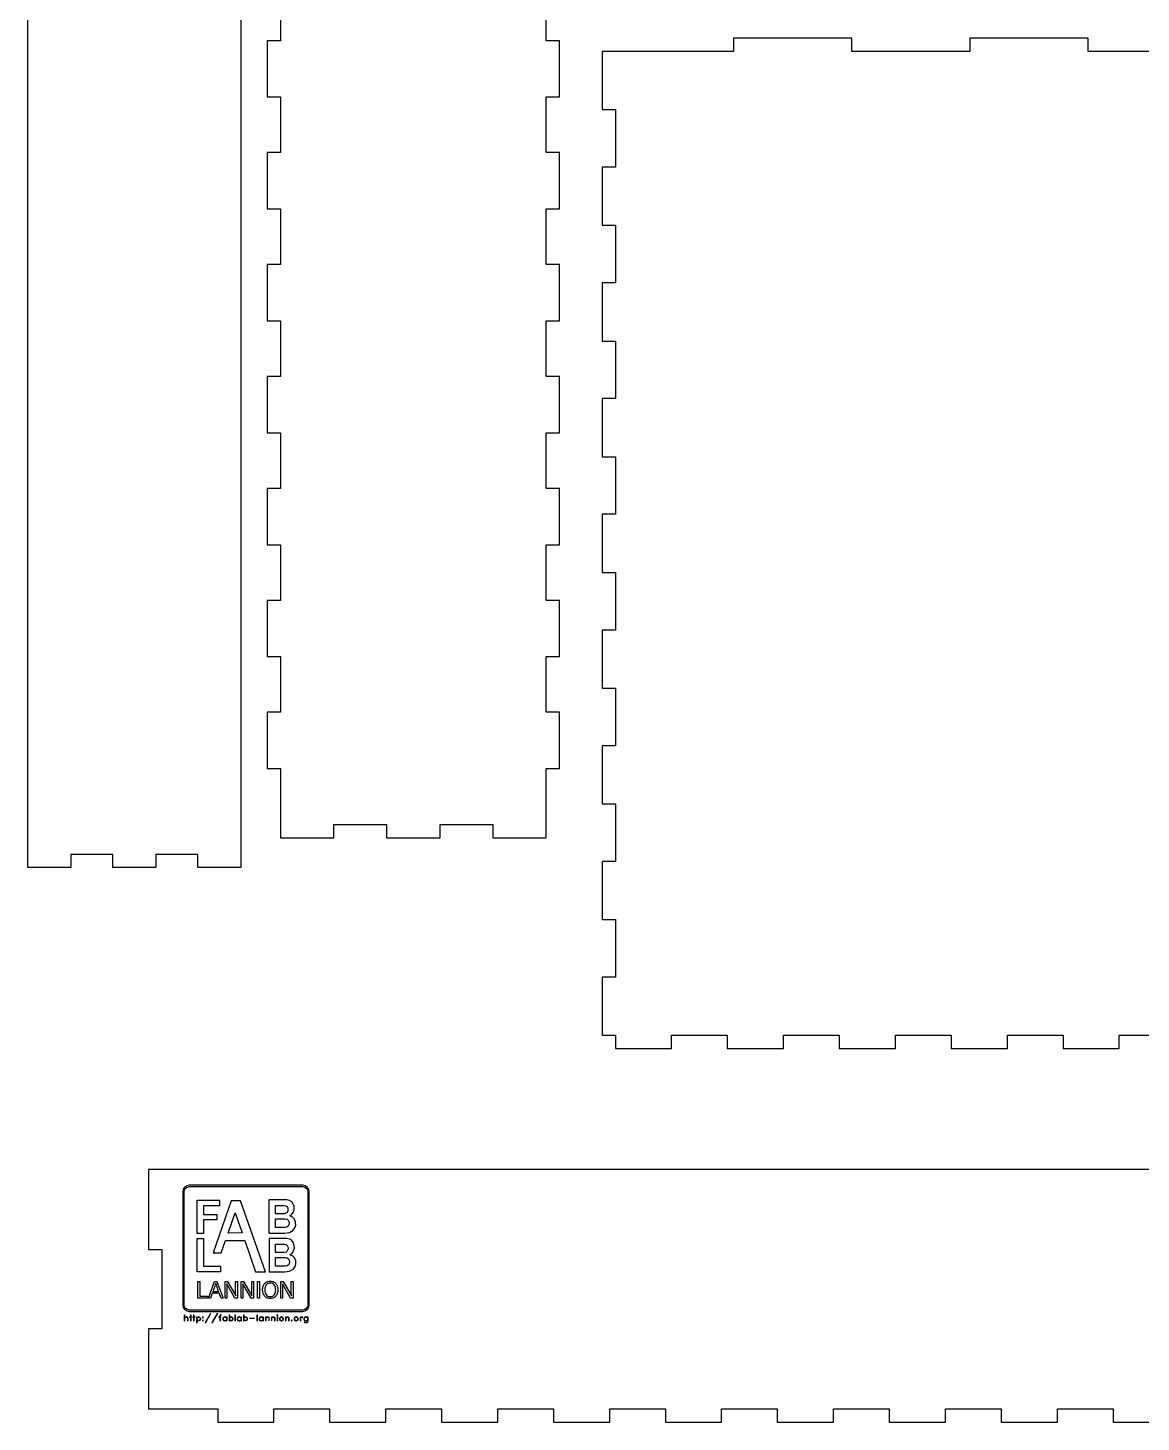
# Model space of a CAD drawing. Extents: x 46 to 1007, y 441 to 854.
# Drawn here: x 377.7 to 587.1, y 441.4 to 703.6 of the extents above; entities that cross this region are included whole.
import ezdxf

# ---------------------------------------------------------------- set-up
doc = ezdxf.new("R2010")
doc.units = 0
doc.layers.add('Calque_1', color=7, linetype='CONTINUOUS')

msp = doc.modelspace()

# ---------------------------------------------------------------- linework, layer by layer
at = {"layer": 'Calque_1', "color": 7}
for p, q in [((377.716147, 548.182257), (377.716147, 753.141619)), ((417.758231, 753.141619), (417.758231, 548.182271)), ((425.220666, 711.653259), (425.220666, 701.179005)), ((475.210773, 701.179005), (475.210773, 711.653231)), ((425.220666, 701.179005), (422.721165, 701.179005)), ((422.721165, 701.179005), (422.721165, 690.604787)), ((477.710274, 701.179005), (475.210773, 701.179005)), ((477.710274, 690.604787), (477.710274, 701.179005)), ((532.700089, 701.633665), (510.432248, 701.633665)), ((510.432248, 701.633665), (510.432248, 699.134164)), ((532.700089, 699.134164), (532.700089, 701.633665)), ((577.135724, 701.633665), (554.867911, 701.633665)), ((554.867911, 701.633665), (554.867911, 699.134164)), ((577.135724, 699.134164), (577.135724, 701.633665)), ((488.239421, 699.134164), (485.73992, 699.134164)), ((485.73992, 699.134164), (485.73992, 688.228984)), ((510.432248, 699.134164), (488.239421, 699.134164)), ((554.867911, 699.134164), (532.700089, 699.134164)), ((599.303546, 699.134164), (577.135724, 699.134164)), ((422.721165, 690.604787), (425.220666, 690.604787)), ((425.220666, 690.604787), (425.220666, 680.130561)), ((475.210773, 680.130533), (475.210773, 690.604787)), ((475.210773, 690.604787), (477.710274, 690.604787)), ((485.73992, 688.228984), (488.239421, 688.228984)), ((488.239421, 688.228984), (488.239421, 677.398763)), ((425.220666, 680.130561), (422.721165, 680.130561)), ((422.721165, 680.130561), (422.721165, 669.556315)), ((477.710274, 680.130533), (475.210773, 680.130533)), ((477.710274, 669.556315), (477.710274, 680.130533)), ((488.239421, 677.398763), (485.73992, 677.398763)), ((485.73992, 677.398763), (485.73992, 666.468578)), ((422.721165, 669.556315), (425.220666, 669.556315)), ((425.220666, 669.556315), (425.220666, 659.082089)), ((475.210773, 659.082089), (475.210773, 669.556315)), ((475.210773, 669.556315), (477.710274, 669.556315)), ((485.73992, 666.468578), (488.239421, 666.468578)), ((488.239421, 666.468578), (488.239421, 655.638385)), ((425.220666, 659.082089), (422.721165, 659.082089)), ((422.721165, 659.082089), (422.721165, 648.507871)), ((477.710274, 659.082089), (475.210773, 659.082089)), ((477.710274, 648.507843), (477.710274, 659.082089)), ((488.239421, 655.638385), (485.73992, 655.638385)), ((485.73992, 655.638385), (485.73992, 644.708172)), ((422.721165, 648.507871), (425.220666, 648.507871)), ((425.220666, 648.507871), (425.220666, 638.033617)), ((475.210773, 638.033617), (475.210773, 648.507843)), ((475.210773, 648.507843), (477.710274, 648.507843)), ((485.73992, 644.708172), (488.239421, 644.708172)), ((488.239421, 644.708172), (488.239421, 633.877979)), ((425.220666, 638.033617), (422.721165, 638.033617)), ((422.721165, 638.033617), (422.721165, 627.459428)), ((477.710274, 638.033617), (475.210773, 638.033617)), ((477.710274, 627.459399), (477.710274, 638.033617)), ((488.239421, 633.877979), (485.73992, 633.877979)), ((485.73992, 633.877979), (485.73992, 622.947795)), ((422.721165, 627.459428), (425.220666, 627.459428)), ((425.220666, 627.459428), (425.220666, 616.985145)), ((475.210773, 616.985145), (475.210773, 627.459399)), ((475.210773, 627.459399), (477.710274, 627.459399)), ((485.73992, 622.947795), (488.239421, 622.947795)), ((488.239421, 622.947795), (488.239421, 612.117602)), ((425.220666, 616.985145), (422.721165, 616.985145)), ((422.721165, 616.985145), (422.721165, 606.410956)), ((477.710274, 616.985145), (475.210773, 616.985145)), ((477.710274, 606.410927), (477.710274, 616.985145)), ((488.239421, 612.117602), (485.73992, 612.117602)), ((485.73992, 612.117602), (485.73992, 601.187417)), ((422.721165, 606.410956), (425.220666, 606.410956)), ((425.220666, 606.410956), (425.220666, 595.936729)), ((475.210773, 595.936701), (475.210773, 606.410927)), ((475.210773, 606.410927), (477.710274, 606.410927)), ((485.73992, 601.187417), (488.239421, 601.187417)), ((488.239421, 601.187417), (488.239421, 590.357224)), ((425.220666, 595.936729), (422.721165, 595.936729)), ((422.721165, 595.936729), (422.721165, 585.362484)), ((477.710274, 595.936701), (475.210773, 595.936701)), ((477.710274, 585.362484), (477.710274, 595.936701)), ((488.239421, 590.357224), (485.73992, 590.357224)), ((485.73992, 590.357224), (485.73992, 579.42704)), ((422.721165, 585.362484), (425.220666, 585.362484)), ((425.220666, 585.362484), (425.220666, 574.888255)), ((475.210773, 574.88824), (475.210773, 585.362484)), ((475.210773, 585.362484), (477.710274, 585.362484)), ((485.73992, 579.42704), (488.239421, 579.42704)), ((488.239421, 579.42704), (488.239421, 568.596821)), ((425.220666, 574.888255), (422.721165, 574.888255)), ((422.721165, 574.888255), (422.721165, 564.314031)), ((477.710274, 574.88824), (475.210773, 574.88824)), ((477.710274, 564.314017), (477.710274, 574.88824)), ((488.239421, 568.596821), (485.73992, 568.596821)), ((485.73992, 568.596821), (485.73992, 557.666628)), ((422.721165, 564.314031), (425.220666, 564.314031)), ((425.220666, 564.314031), (425.220666, 553.814792)), ((475.210773, 553.814792), (475.210773, 564.314017)), ((475.210773, 564.314017), (477.710274, 564.314017)), ((485.73992, 557.666628), (488.239421, 557.666628)), ((488.239421, 557.666628), (488.239421, 546.836424)), ((425.220666, 553.814792), (425.220666, 551.315291)), ((435.243676, 551.315291), (435.243676, 553.814792)), ((435.243676, 553.814792), (445.191698, 553.814792)), ((445.191698, 553.814792), (445.191698, 551.315291)), ((455.239713, 551.315291), (455.239741, 553.814792)), ((455.239741, 553.814792), (465.187764, 553.814792)), ((465.187764, 553.814792), (465.187764, 551.315291)), ((475.210773, 551.315291), (475.210773, 553.814792)), ((425.220666, 551.315291), (435.243676, 551.315291)), ((445.191698, 551.315291), (455.239713, 551.315291)), ((465.187764, 551.315291), (475.210773, 551.315291)), ((377.716147, 545.682759), (377.716147, 548.182271)), ((393.712982, 548.182271), (385.76456, 548.182271)), ((385.76456, 548.182271), (385.76456, 545.682759)), ((393.712982, 545.682759), (393.712982, 548.182271)), ((409.709818, 548.182271), (401.761396, 548.182271)), ((401.761396, 548.182271), (401.761396, 545.682759)), ((409.709818, 545.682759), (409.709818, 548.182271)), ((417.758231, 548.182271), (417.758231, 545.682759)), ((385.76456, 545.682759), (377.716147, 545.682759)), ((401.761396, 545.682759), (393.712982, 545.682759)), ((417.758231, 545.682759), (409.709818, 545.682759)), ((488.239421, 546.836424), (485.73992, 546.836424)), ((485.73992, 546.836424), (485.73992, 535.906231)), ((485.73992, 535.906231), (488.239421, 535.906231)), ((488.239421, 535.906231), (488.239421, 525.076024)), ((488.239421, 525.076024), (485.73992, 525.076024)), ((485.73992, 525.076024), (485.73992, 514.170833)), ((485.73992, 514.170833), (488.239421, 514.170833)), ((488.239421, 514.170833), (488.239421, 511.671321)), ((498.788662, 511.671321), (498.788662, 514.170833)), ((498.788662, 514.170833), (509.262916, 514.170833)), ((509.262916, 514.170833), (509.262916, 511.671321)), ((519.837134, 511.671321), (519.837134, 514.170833)), ((519.837134, 514.170833), (530.31136, 514.170833)), ((530.31136, 514.170833), (530.31136, 511.671321)), ((540.885606, 511.671321), (540.885606, 514.170833)), ((540.885606, 514.170833), (551.359832, 514.170833)), ((551.359832, 514.170833), (551.359832, 511.671321)), ((561.93405, 511.671321), (561.93405, 514.170833)), ((561.93405, 514.170833), (572.408304, 514.170833)), ((572.408304, 514.170833), (572.408304, 511.671321)), ((582.982522, 511.671321), (582.982522, 514.170833)), ((582.982522, 514.170833), (593.456776, 514.170833)), ((488.239421, 511.671321), (498.788662, 511.671321)), ((509.262916, 511.671321), (519.837134, 511.671321)), ((530.31136, 511.671321), (540.885606, 511.671321)), ((551.359832, 511.671321), (561.93405, 511.671321)), ((572.408304, 511.671321), (582.982522, 511.671321)), ((402.921244, 488.916355), (400.421771, 488.916355)), ((400.421771, 488.916355), (400.421771, 473.89433)), ((602.881672, 488.916355), (402.921244, 488.916355)), ((400.421771, 473.89433), (402.921244, 473.89433)), ((402.921244, 473.89433), (402.921244, 458.947302)), ((402.921244, 458.947302), (400.421771, 458.947302)), ((400.421771, 458.947302), (400.421771, 443.925276)), ((400.421771, 443.925276), (402.921244, 443.925276)), ((402.921244, 443.925276), (413.420504, 443.925276)), ((413.420504, 443.925276), (413.420504, 441.425761)), ((423.994721, 441.425761), (423.994721, 443.925276)), ((423.994721, 443.925276), (434.468947, 443.925276)), ((434.468947, 443.925276), (434.468947, 441.425761)), ((445.043165, 441.425761), (445.043165, 443.925276)), ((445.043165, 443.925276), (455.517419, 443.925276)), ((455.517419, 443.925276), (455.517419, 441.425761)), ((466.091637, 441.425761), (466.091637, 443.925276)), ((466.091637, 443.925276), (476.565863, 443.925276)), ((476.565863, 443.925276), (476.565863, 441.425761)), ((487.140109, 441.425761), (487.140109, 443.925276)), ((487.140109, 443.925276), (497.614335, 443.925276)), ((497.614335, 443.925276), (497.614335, 441.425761)), ((508.188581, 441.425761), (508.188581, 443.925276)), ((508.188581, 443.925276), (518.662835, 443.925276)), ((518.662835, 443.925276), (518.662835, 441.425761)), ((529.237025, 441.425761), (529.237025, 443.925276)), ((529.237025, 443.925276), (539.711279, 443.925276)), ((539.711279, 443.925276), (539.711279, 441.425761)), ((550.285497, 441.425761), (550.285497, 443.925276)), ((550.285497, 443.925276), (560.759751, 443.925276)), ((560.759751, 443.925276), (560.759751, 441.425761)), ((571.333969, 441.425761), (571.333969, 443.925276)), ((571.333969, 443.925276), (581.808195, 443.925276)), ((581.808195, 443.925276), (581.808195, 441.425761)), ((413.420504, 441.425761), (423.994721, 441.425761)), ((434.468947, 441.425761), (445.043165, 441.425761)), ((455.517419, 441.425761), (466.091637, 441.425761)), ((476.565863, 441.425761), (487.140109, 441.425761)), ((497.614335, 441.425761), (508.188581, 441.425761)), ((518.662835, 441.425761), (529.237025, 441.425761)), ((539.711279, 441.425761), (550.285497, 441.425761)), ((560.759751, 441.425761), (571.333969, 441.425761)), ((581.808195, 441.425761), (592.382441, 441.425761))]:
    msp.add_line(p, q, dxfattribs=at)
at = {"layer": 'Calque_1', "color": 1}
for p, q in [((429.402754, 485.971162), (408.06487, 485.971162)), ((408.06487, 485.69946), (429.402754, 485.69946)), ((408.06487, 485.69946), (408.06487, 485.69946)), ((406.839474, 484.745763), (406.839474, 463.452843)), ((407.111181, 463.452843), (407.111181, 484.745763)), ((409.545598, 483.154091), (413.75453, 483.148026)), ((409.545598, 476.88127), (409.545598, 483.154091)), ((415.941947, 483.020511), (412.563582, 473.229611)), ((413.75453, 483.148026), (413.757702, 482.073823)), ((417.703123, 483.024741), (415.941947, 483.020511)), ((417.703123, 483.023587), (417.703123, 483.024741)), ((422.43177, 469.687021), (417.703123, 483.023587)), ((423.035363, 483.238801), (423.042993, 476.969251)), ((426.406566, 483.23859), (423.035363, 483.238801)), ((430.356397, 484.745763), (430.356397, 463.452843)), ((430.628131, 463.452843), (430.628131, 484.745763)), ((410.771184, 482.079888), (410.768013, 480.467117)), ((410.768013, 480.467117), (413.261348, 480.463874)), ((413.757702, 482.073823), (410.771184, 482.079888)), ((413.261348, 480.463874), (413.261348, 479.477455)), ((415.405004, 476.983933), (416.706572, 480.756239)), ((416.706572, 480.756267), (418.013429, 476.99028)), ((416.706572, 480.756239), (416.706572, 480.756267)), ((424.264912, 482.186121), (425.941409, 482.187165)), ((424.264912, 480.618723), (424.264912, 482.186121)), ((425.941409, 480.618723), (424.264912, 480.618723)), ((413.261348, 479.477455), (410.771049, 479.477455)), ((410.771049, 479.477455), (410.771049, 476.88127)), ((424.263857, 478.003948), (424.270218, 479.652868)), ((426.135199, 478.003948), (424.263857, 478.003948)), ((424.270218, 479.652868), (426.135199, 479.652868)), ((409.542427, 475.955611), (410.752821, 475.955611)), ((409.54549, 469.695087), (409.542427, 475.955611)), ((410.771049, 476.88127), (409.545598, 476.88127)), ((410.752821, 475.955611), (410.752821, 470.763211)), ((414.087562, 473.229611), (414.891341, 475.544686)), ((414.891341, 475.544686), (418.512245, 475.553148)), ((418.013429, 476.99028), (415.405004, 476.983933)), ((418.512245, 475.553148), (420.495851, 469.690264)), ((423.042993, 476.969251), (426.014699, 476.972212)), ((426.435993, 475.95884), (423.065113, 475.95877)), ((423.065113, 475.95877), (423.072475, 469.689192)), ((424.294661, 474.90609), (425.971104, 474.907148)), ((424.294661, 473.338706), (424.294661, 474.90609)), ((412.563582, 473.229611), (414.087562, 473.229611)), ((424.293607, 470.723917), (424.29995, 472.372866)), ((425.971104, 473.338706), (424.294661, 473.338706)), ((424.29995, 472.372866), (426.164948, 472.372866)), ((413.960214, 469.695087), (409.54549, 469.695087)), ((410.752821, 470.763211), (413.960214, 470.763211)), ((413.960214, 470.763211), (413.960214, 469.695087)), ((420.495851, 469.690264), (422.43177, 469.687021)), ((423.072475, 469.689192), (426.044127, 469.692435)), ((426.164948, 470.723917), (424.293607, 470.723917)), ((409.664223, 464.73442), (409.664223, 467.870711)), ((409.664223, 467.870711), (410.054818, 467.870711)), ((410.054818, 467.870711), (410.054818, 465.081665)), ((411.660196, 464.73442), (412.836134, 467.870711)), ((412.882793, 467.013712), (412.514678, 465.98312)), ((412.836134, 467.870711), (413.279921, 467.870711)), ((413.592444, 465.98312), (413.222293, 467.018155)), ((413.222293, 467.018155), (413.222666, 467.018155)), ((413.279921, 467.870711), (414.43744, 464.73442)), ((414.793462, 464.73442), (414.793462, 467.870711)), ((414.793462, 467.870711), (415.247463, 467.870711)), ((416.662503, 464.73442), (415.120486, 467.405456)), ((415.14115, 466.817833), (415.14115, 464.73442)), ((415.247463, 467.870711), (416.805836, 465.181818)), ((416.781519, 465.813968), (416.781519, 467.870711)), ((416.781519, 467.870711), (417.13325, 467.870711)), ((417.13325, 467.870711), (417.13325, 464.73442)), ((417.820215, 464.73442), (417.820215, 467.870711)), ((417.820215, 467.870711), (418.274224, 467.870711)), ((419.68921, 464.73442), (418.14722, 467.405456)), ((418.167884, 466.817833), (418.167884, 464.73442)), ((418.274224, 467.870711), (419.83257, 465.181818)), ((419.808253, 465.813968), (419.808253, 467.870711)), ((419.808253, 467.870711), (420.160013, 467.870711)), ((420.160013, 467.870711), (420.160013, 464.73442)), ((420.889672, 464.73442), (420.889672, 467.870711)), ((420.889672, 467.870711), (421.280266, 467.870711)), ((421.280266, 467.870711), (421.280266, 464.73442)), ((425.264315, 464.73442), (425.264315, 467.870711)), ((425.264315, 467.870711), (425.718316, 467.870711)), ((427.133285, 464.73442), (425.591287, 467.405456)), ((425.611949, 466.817833), (425.611949, 464.73442)), ((425.718316, 467.870711), (427.276644, 465.181818)), ((427.252314, 465.813968), (427.252314, 467.870711)), ((427.252314, 467.870711), (427.604072, 467.870711)), ((427.604072, 467.870711), (427.604072, 464.73442)), ((411.510921, 464.73442), (409.664223, 464.73442)), ((410.054818, 465.081665), (411.510921, 465.081665)), ((411.510921, 465.081665), (411.510921, 464.73442)), ((412.065165, 464.73442), (411.660196, 464.73442)), ((412.396426, 465.65146), (412.065165, 464.73442)), ((413.709379, 465.65146), (412.396426, 465.65146)), ((412.514678, 465.98312), (413.592444, 465.98312)), ((414.038631, 464.73442), (413.709379, 465.65146)), ((414.43744, 464.73442), (414.038631, 464.73442)), ((415.14115, 464.73442), (414.793462, 464.73442)), ((416.662894, 464.73442), (416.662503, 464.73442)), ((417.13325, 464.73442), (416.662894, 464.73442)), ((418.167884, 464.73442), (417.820215, 464.73442)), ((419.689629, 464.73442), (419.68921, 464.73442)), ((420.160013, 464.73442), (419.689629, 464.73442)), ((421.280266, 464.73442), (420.889672, 464.73442)), ((424.323357, 466.317022), (424.323357, 466.317022)), ((424.722139, 466.317022), (424.722139, 466.317022)), ((425.611949, 464.73442), (425.264315, 464.73442)), ((427.133679, 464.73442), (427.133285, 464.73442)), ((427.604072, 464.73442), (427.133679, 464.73442)), ((407.12418, 461.611858), (407.12418, 460.453653)), ((407.12418, 461.611858), (407.179332, 461.611858)), ((407.179332, 461.611858), (407.179332, 460.453653)), ((429.402754, 462.499174), (408.06487, 462.499174)), ((408.06487, 462.227499), (429.402754, 462.227499)), ((408.282384, 461.611858), (408.282384, 460.453653)), ((408.282384, 461.611858), (408.337537, 461.611858)), ((408.337537, 461.611858), (408.337537, 460.453653)), ((408.889063, 461.611858), (408.889063, 460.453653)), ((408.889063, 461.611858), (408.944216, 461.611858)), ((408.944216, 461.611858), (408.944216, 460.453653)), ((412.032761, 461.832468), (411.040015, 460.067585)), ((412.087914, 461.832468), (411.095167, 460.067585)), ((412.032761, 461.832468), (412.087914, 461.832468)), ((413.301271, 461.832468), (412.308525, 460.067585)), ((413.356424, 461.832468), (412.363677, 460.067585)), ((413.301271, 461.832468), (413.356424, 461.832468)), ((413.852797, 461.556705), (413.797645, 461.391248)), ((413.963103, 461.611858), (413.852797, 461.556705)), ((413.963103, 461.556705), (413.852797, 461.501553)), ((413.90795, 461.556705), (413.852797, 461.391248)), ((414.073408, 461.611858), (413.963103, 461.611858)), ((414.073408, 461.556705), (413.963103, 461.556705)), ((414.073408, 461.611858), (414.073408, 461.556705)), ((415.562528, 461.611858), (415.562528, 460.453653)), ((415.562528, 461.611858), (415.617681, 461.611858)), ((415.617681, 461.611858), (415.617681, 460.453653)), ((416.66558, 461.611858), (416.66558, 460.453653)), ((416.66558, 461.611858), (416.720733, 461.611858)), ((416.720733, 461.611858), (416.720733, 460.453653)), ((418.265006, 461.611858), (418.265006, 460.453653)), ((418.265006, 461.611858), (418.320159, 461.611858)), ((418.320159, 461.611858), (418.320159, 460.453653)), ((420.802026, 461.611858), (420.802026, 460.453653)), ((420.802026, 461.611858), (420.857178, 461.611858)), ((420.857178, 461.611858), (420.857178, 460.453653)), ((424.607556, 461.611858), (424.552403, 461.556705)), ((424.552403, 461.556705), (424.552403, 461.501553)), ((424.552403, 461.501553), (424.607556, 461.4464)), ((424.662708, 461.611858), (424.607556, 461.611858)), ((424.607556, 461.556705), (424.607556, 461.501553)), ((424.662708, 461.556705), (424.607556, 461.556705)), ((424.607556, 461.501553), (424.662708, 461.501553)), ((424.607556, 461.4464), (424.662708, 461.4464)), ((424.717861, 461.556705), (424.662708, 461.611858)), ((424.662708, 461.501553), (424.662708, 461.556705)), ((424.662708, 461.4464), (424.717861, 461.501553)), ((424.717861, 461.501553), (424.717861, 461.556705)), ((407.12418, 460.453653), (407.179332, 460.453653)), ((407.179332, 461.005179), (407.34479, 461.170637)), ((407.179332, 461.005179), (407.34479, 461.115485)), ((407.34479, 461.170637), (407.455095, 461.22579)), ((407.34479, 461.115485), (407.455095, 461.170637)), ((407.455095, 461.22579), (407.620553, 461.22579)), ((407.455095, 461.170637), (407.5654, 461.170637)), ((407.5654, 461.170637), (407.675706, 461.115485)), ((407.620553, 461.22579), (407.730858, 461.170637)), ((407.675706, 461.115485), (407.730858, 461.005179)), ((407.730858, 461.170637), (407.786011, 461.005179)), ((407.730858, 461.005179), (407.730858, 460.453653)), ((407.730858, 460.453653), (407.786011, 460.453653)), ((407.786011, 461.005179), (407.786011, 460.453653)), ((408.116926, 461.22579), (408.502995, 461.22579)), ((408.116926, 461.22579), (408.116926, 461.170637)), ((408.116926, 461.170637), (408.502995, 461.170637)), ((408.282384, 460.453653), (408.337537, 460.453653)), ((408.502995, 461.22579), (408.502995, 461.170637)), ((408.723605, 461.22579), (409.109673, 461.22579)), ((408.723605, 461.22579), (408.723605, 461.170637)), ((408.723605, 461.170637), (409.109673, 461.170637)), ((408.889063, 460.453653), (408.944216, 460.453653)), ((409.109673, 461.22579), (409.109673, 461.170637)), ((409.440589, 461.22579), (409.440589, 460.067585)), ((409.440589, 461.22579), (409.495742, 461.22579)), ((409.440589, 460.067585), (409.495742, 460.067585)), ((409.495742, 461.22579), (409.495742, 460.067585)), ((409.495742, 461.060332), (409.606047, 461.170637)), ((409.495742, 461.060332), (409.716352, 461.170637)), ((409.606047, 460.508806), (409.495742, 460.619111)), ((409.716352, 460.508806), (409.495742, 460.619111)), ((409.606047, 461.170637), (409.716352, 461.22579)), ((409.716352, 460.453653), (409.606047, 460.508806)), ((409.716352, 461.22579), (409.88181, 461.22579)), ((409.716352, 461.170637), (409.88181, 461.170637)), ((409.88181, 460.508806), (409.716352, 460.508806)), ((409.88181, 460.453653), (409.716352, 460.453653)), ((409.88181, 461.22579), (409.992115, 461.170637)), ((409.88181, 461.170637), (409.992115, 461.115485)), ((409.992115, 460.563958), (409.88181, 460.508806)), ((409.992115, 460.508806), (409.88181, 460.453653)), ((409.992115, 461.170637), (410.10242, 461.060332)), ((409.992115, 461.115485), (410.047268, 461.060332)), ((410.10242, 460.619111), (409.992115, 460.508806)), ((410.047268, 460.619111), (409.992115, 460.563958)), ((410.047268, 461.060332), (410.10242, 460.894874)), ((410.10242, 460.784569), (410.047268, 460.619111)), ((410.10242, 461.060332), (410.157573, 460.894874)), ((410.10242, 460.894874), (410.10242, 460.784569)), ((410.157573, 460.784569), (410.10242, 460.619111)), ((410.157573, 460.894874), (410.157573, 460.784569)), ((410.598794, 461.22579), (410.543641, 461.170637)), ((410.543641, 461.170637), (410.543641, 461.115485)), ((410.543641, 461.115485), (410.598794, 461.060332)), ((410.598794, 460.619111), (410.543641, 460.563958)), ((410.543641, 460.563958), (410.543641, 460.508806)), ((410.543641, 460.508806), (410.598794, 460.453653)), ((410.653946, 461.22579), (410.598794, 461.22579)), ((410.598794, 461.170637), (410.598794, 461.115485)), ((410.653946, 461.170637), (410.598794, 461.170637)), ((410.598794, 461.115485), (410.653946, 461.115485)), ((410.598794, 461.060332), (410.653946, 461.060332)), ((410.653946, 460.619111), (410.598794, 460.619111)), ((410.598794, 460.563958), (410.598794, 460.508806)), ((410.653946, 460.563958), (410.598794, 460.563958)), ((410.598794, 460.508806), (410.653946, 460.508806)), ((410.598794, 460.453653), (410.653946, 460.453653)), ((410.709099, 461.170637), (410.653946, 461.22579)), ((410.653946, 461.115485), (410.653946, 461.170637)), ((410.653946, 461.060332), (410.709099, 461.115485)), ((410.709099, 460.563958), (410.653946, 460.619111)), ((410.653946, 460.508806), (410.653946, 460.563958)), ((410.653946, 460.453653), (410.709099, 460.508806)), ((410.709099, 461.115485), (410.709099, 461.170637)), ((410.709099, 460.508806), (410.709099, 460.563958)), ((411.040015, 460.067585), (411.095167, 460.067585)), ((412.308525, 460.067585), (412.363677, 460.067585)), ((413.632187, 461.22579), (414.018255, 461.22579)), ((413.632187, 461.22579), (413.632187, 461.170637)), ((413.632187, 461.170637), (414.018255, 461.170637)), ((413.797645, 461.391248), (413.797645, 460.453653)), ((413.797645, 460.453653), (413.852797, 460.453653)), ((413.852797, 461.391248), (413.852797, 460.453653)), ((414.018255, 461.22579), (414.018255, 461.170637)), ((414.459476, 461.060332), (414.404324, 460.894874)), ((414.404324, 460.894874), (414.404324, 460.784569)), ((414.404324, 460.784569), (414.459476, 460.619111)), ((414.569781, 461.170637), (414.459476, 461.060332)), ((414.514629, 461.060332), (414.459476, 460.894874)), ((414.459476, 460.894874), (414.459476, 460.784569)), ((414.459476, 460.784569), (414.514629, 460.619111)), ((414.459476, 460.619111), (414.569781, 460.508806)), ((414.569781, 461.115485), (414.514629, 461.060332)), ((414.514629, 460.619111), (414.569781, 460.563958)), ((414.680087, 461.22579), (414.569781, 461.170637)), ((414.680087, 461.170637), (414.569781, 461.115485)), ((414.569781, 460.563958), (414.680087, 460.508806)), ((414.569781, 460.508806), (414.680087, 460.453653)), ((414.845544, 461.22579), (414.680087, 461.22579)), ((414.845544, 461.170637), (414.680087, 461.170637)), ((414.680087, 460.508806), (414.845544, 460.508806)), ((414.680087, 460.453653), (414.845544, 460.453653)), ((414.95585, 461.170637), (414.845544, 461.22579)), ((415.066155, 461.060332), (414.845544, 461.170637)), ((414.845544, 460.508806), (415.066155, 460.619111)), ((414.845544, 460.453653), (414.95585, 460.508806)), ((415.066155, 461.060332), (414.95585, 461.170637)), ((414.95585, 460.508806), (415.066155, 460.619111)), ((415.066155, 461.22579), (415.066155, 460.453653)), ((415.066155, 461.22579), (415.121307, 461.22579)), ((415.066155, 460.453653), (415.121307, 460.453653)), ((415.121307, 461.22579), (415.121307, 460.453653)), ((415.562528, 460.453653), (415.617681, 460.453653)), ((415.617681, 461.060332), (415.727986, 461.170637)), ((415.617681, 461.060332), (415.838291, 461.170637)), ((415.727986, 460.508806), (415.617681, 460.619111)), ((415.838291, 460.508806), (415.617681, 460.619111)), ((415.727986, 461.170637), (415.838291, 461.22579)), ((415.838291, 460.453653), (415.727986, 460.508806)), ((415.838291, 461.22579), (416.003749, 461.22579)), ((415.838291, 461.170637), (416.003749, 461.170637)), ((416.003749, 460.508806), (415.838291, 460.508806)), ((416.003749, 460.453653), (415.838291, 460.453653)), ((416.003749, 461.22579), (416.114054, 461.170637)), ((416.003749, 461.170637), (416.114054, 461.115485)), ((416.114054, 460.563958), (416.003749, 460.508806)), ((416.114054, 460.508806), (416.003749, 460.453653)), ((416.114054, 461.170637), (416.22436, 461.060332)), ((416.114054, 461.115485), (416.169207, 461.060332)), ((416.22436, 460.619111), (416.114054, 460.508806)), ((416.169207, 460.619111), (416.114054, 460.563958)), ((416.169207, 461.060332), (416.22436, 460.894874)), ((416.22436, 460.784569), (416.169207, 460.619111)), ((416.22436, 461.060332), (416.279512, 460.894874)), ((416.22436, 460.894874), (416.22436, 460.784569)), ((416.279512, 460.784569), (416.22436, 460.619111)), ((416.279512, 460.894874), (416.279512, 460.784569)), ((416.66558, 460.453653), (416.720733, 460.453653)), ((417.161954, 461.060332), (417.106801, 460.894874)), ((417.106801, 460.894874), (417.106801, 460.784569)), ((417.106801, 460.784569), (417.161954, 460.619111)), ((417.272259, 461.170637), (417.161954, 461.060332)), ((417.217106, 461.060332), (417.161954, 460.894874)), ((417.161954, 460.894874), (417.161954, 460.784569)), ((417.161954, 460.784569), (417.217106, 460.619111)), ((417.161954, 460.619111), (417.272259, 460.508806)), ((417.272259, 461.115485), (417.217106, 461.060332)), ((417.217106, 460.619111), (417.272259, 460.563958)), ((417.382564, 461.22579), (417.272259, 461.170637)), ((417.382564, 461.170637), (417.272259, 461.115485)), ((417.272259, 460.563958), (417.382564, 460.508806)), ((417.272259, 460.508806), (417.382564, 460.453653)), ((417.548022, 461.22579), (417.382564, 461.22579)), ((417.548022, 461.170637), (417.382564, 461.170637)), ((417.382564, 460.508806), (417.548022, 460.508806)), ((417.382564, 460.453653), (417.548022, 460.453653)), ((417.658327, 461.170637), (417.548022, 461.22579)), ((417.768633, 461.060332), (417.548022, 461.170637)), ((417.548022, 460.508806), (417.768633, 460.619111)), ((417.548022, 460.453653), (417.658327, 460.508806)), ((417.768633, 461.060332), (417.658327, 461.170637)), ((417.658327, 460.508806), (417.768633, 460.619111)), ((417.768633, 461.22579), (417.768633, 460.453653)), ((417.768633, 461.22579), (417.823785, 461.22579)), ((417.768633, 460.453653), (417.823785, 460.453653)), ((417.823785, 461.22579), (417.823785, 460.453653)), ((418.265006, 460.453653), (418.320159, 460.453653)), ((418.320159, 461.060332), (418.430464, 461.170637)), ((418.320159, 461.060332), (418.540769, 461.170637)), ((418.430464, 460.508806), (418.320159, 460.619111)), ((418.540769, 460.508806), (418.320159, 460.619111)), ((418.430464, 461.170637), (418.540769, 461.22579)), ((418.540769, 460.453653), (418.430464, 460.508806)), ((418.540769, 461.22579), (418.706227, 461.22579)), ((418.540769, 461.170637), (418.706227, 461.170637)), ((418.706227, 460.508806), (418.540769, 460.508806)), ((418.706227, 460.453653), (418.540769, 460.453653)), ((418.706227, 461.22579), (418.816532, 461.170637)), ((418.706227, 461.170637), (418.816532, 461.115485)), ((418.816532, 460.563958), (418.706227, 460.508806)), ((418.816532, 460.508806), (418.706227, 460.453653)), ((418.816532, 461.170637), (418.926837, 461.060332)), ((418.816532, 461.115485), (418.871685, 461.060332)), ((418.926837, 460.619111), (418.816532, 460.508806)), ((418.871685, 460.619111), (418.816532, 460.563958)), ((418.871685, 461.060332), (418.926837, 460.894874)), ((418.926837, 460.784569), (418.871685, 460.619111)), ((418.926837, 461.060332), (418.98199, 460.894874)), ((418.926837, 460.894874), (418.926837, 460.784569)), ((418.98199, 460.784569), (418.926837, 460.619111)), ((418.98199, 460.894874), (418.98199, 460.784569)), ((419.368058, 460.950027), (420.360805, 460.950027)), ((420.802026, 460.453653), (420.857178, 460.453653)), ((421.298399, 461.060332), (421.243247, 460.894874)), ((421.243247, 460.894874), (421.243247, 460.784569)), ((421.243247, 460.784569), (421.298399, 460.619111)), ((421.408705, 461.170637), (421.298399, 461.060332)), ((421.353552, 461.060332), (421.298399, 460.894874)), ((421.298399, 460.894874), (421.298399, 460.784569)), ((421.298399, 460.784569), (421.353552, 460.619111)), ((421.298399, 460.619111), (421.408705, 460.508806)), ((421.408705, 461.115485), (421.353552, 461.060332)), ((421.353552, 460.619111), (421.408705, 460.563958)), ((421.51901, 461.22579), (421.408705, 461.170637)), ((421.51901, 461.170637), (421.408705, 461.115485)), ((421.408705, 460.563958), (421.51901, 460.508806)), ((421.408705, 460.508806), (421.51901, 460.453653)), ((421.684468, 461.22579), (421.51901, 461.22579)), ((421.684468, 461.170637), (421.51901, 461.170637)), ((421.51901, 460.508806), (421.684468, 460.508806)), ((421.51901, 460.453653), (421.684468, 460.453653)), ((421.794773, 461.170637), (421.684468, 461.22579)), ((421.905078, 461.060332), (421.684468, 461.170637)), ((421.684468, 460.508806), (421.905078, 460.619111)), ((421.684468, 460.453653), (421.794773, 460.508806)), ((421.905078, 461.060332), (421.794773, 461.170637)), ((421.794773, 460.508806), (421.905078, 460.619111)), ((421.905078, 461.22579), (421.905078, 460.453653)), ((421.905078, 461.22579), (421.960231, 461.22579)), ((421.905078, 460.453653), (421.960231, 460.453653)), ((421.960231, 461.22579), (421.960231, 460.453653)), ((422.401451, 461.22579), (422.401451, 460.453653)), ((422.401451, 461.22579), (422.456604, 461.22579)), ((422.401451, 460.453653), (422.456604, 460.453653)), ((422.456604, 461.22579), (422.456604, 460.453653)), ((422.456604, 461.005179), (422.622062, 461.170637)), ((422.456604, 461.005179), (422.622062, 461.115485)), ((422.622062, 461.170637), (422.732367, 461.22579)), ((422.622062, 461.115485), (422.732367, 461.170637)), ((422.732367, 461.22579), (422.897825, 461.22579)), ((422.732367, 461.170637), (422.842672, 461.170637)), ((422.842672, 461.170637), (422.952977, 461.115485)), ((422.897825, 461.22579), (423.00813, 461.170637)), ((422.952977, 461.115485), (423.00813, 461.005179)), ((423.00813, 461.170637), (423.063283, 461.005179)), ((423.00813, 461.005179), (423.00813, 460.453653)), ((423.00813, 460.453653), (423.063283, 460.453653)), ((423.063283, 461.005179), (423.063283, 460.453653)), ((423.504504, 461.22579), (423.504504, 460.453653)), ((423.504504, 461.22579), (423.559656, 461.22579)), ((423.504504, 460.453653), (423.559656, 460.453653)), ((423.559656, 461.22579), (423.559656, 460.453653)), ((423.559656, 461.005179), (423.725114, 461.170637)), ((423.559656, 461.005179), (423.725114, 461.115485)), ((423.725114, 461.170637), (423.835419, 461.22579)), ((423.725114, 461.115485), (423.835419, 461.170637)), ((423.835419, 461.22579), (424.000877, 461.22579)), ((423.835419, 461.170637), (423.945724, 461.170637)), ((423.945724, 461.170637), (424.05603, 461.115485)), ((424.000877, 461.22579), (424.111182, 461.170637)), ((424.05603, 461.115485), (424.111182, 461.005179)), ((424.111182, 461.170637), (424.166335, 461.005179)), ((424.111182, 461.005179), (424.111182, 460.453653)), ((424.111182, 460.453653), (424.166335, 460.453653)), ((424.166335, 461.005179), (424.166335, 460.453653)), ((424.607556, 461.22579), (424.607556, 460.453653)), ((424.607556, 461.22579), (424.662708, 461.22579)), ((424.607556, 460.453653), (424.662708, 460.453653)), ((424.662708, 461.22579), (424.662708, 460.453653)), ((425.103929, 461.060332), (425.048777, 460.894874)), ((425.048777, 460.894874), (425.048777, 460.784569)), ((425.048777, 460.784569), (425.103929, 460.619111)), ((425.214234, 461.170637), (425.103929, 461.060332)), ((425.159082, 461.060332), (425.103929, 460.894874)), ((425.103929, 460.894874), (425.103929, 460.784569)), ((425.103929, 460.784569), (425.159082, 460.619111)), ((425.103929, 460.619111), (425.214234, 460.508806)), ((425.214234, 461.115485), (425.159082, 461.060332)), ((425.159082, 460.619111), (425.214234, 460.563958)), ((425.32454, 461.22579), (425.214234, 461.170637)), ((425.32454, 461.170637), (425.214234, 461.115485)), ((425.214234, 460.563958), (425.32454, 460.508806)), ((425.214234, 460.508806), (425.32454, 460.453653)), ((425.489997, 461.22579), (425.32454, 461.22579)), ((425.489997, 461.170637), (425.32454, 461.170637)), ((425.32454, 460.508806), (425.489997, 460.508806)), ((425.32454, 460.453653), (425.489997, 460.453653)), ((425.600303, 461.170637), (425.489997, 461.22579)), ((425.600303, 461.115485), (425.489997, 461.170637)), ((425.489997, 460.508806), (425.600303, 460.563958)), ((425.489997, 460.453653), (425.600303, 460.508806)), ((425.710608, 461.060332), (425.600303, 461.170637)), ((425.655455, 461.060332), (425.600303, 461.115485)), ((425.600303, 460.508806), (425.710608, 460.619111)), ((425.600303, 460.563958), (425.655455, 460.619111)), ((425.710608, 460.894874), (425.655455, 461.060332)), ((425.655455, 460.619111), (425.710608, 460.784569)), ((425.76576, 460.894874), (425.710608, 461.060332)), ((425.710608, 460.784569), (425.710608, 460.894874)), ((425.710608, 460.619111), (425.76576, 460.784569)), ((425.76576, 460.784569), (425.76576, 460.894874)), ((426.151829, 461.22579), (426.151829, 460.453653)), ((426.151829, 461.22579), (426.206981, 461.22579)), ((426.151829, 460.453653), (426.206981, 460.453653)), ((426.206981, 461.22579), (426.206981, 460.453653)), ((426.206981, 461.005179), (426.372439, 461.170637)), ((426.206981, 461.005179), (426.372439, 461.115485)), ((426.372439, 461.170637), (426.482744, 461.22579)), ((426.372439, 461.115485), (426.482744, 461.170637)), ((426.482744, 461.22579), (426.648202, 461.22579)), ((426.482744, 461.170637), (426.593049, 461.170637)), ((426.593049, 461.170637), (426.703355, 461.115485)), ((426.648202, 461.22579), (426.758507, 461.170637)), ((426.703355, 461.115485), (426.758507, 461.005179)), ((426.758507, 461.170637), (426.81366, 461.005179)), ((426.758507, 461.005179), (426.758507, 460.453653)), ((426.758507, 460.453653), (426.81366, 460.453653)), ((426.81366, 461.005179), (426.81366, 460.453653)), ((427.310033, 460.619111), (427.254881, 460.563958)), ((427.254881, 460.563958), (427.254881, 460.508806)), ((427.254881, 460.508806), (427.310033, 460.453653)), ((427.365186, 460.619111), (427.310033, 460.619111)), ((427.310033, 460.563958), (427.310033, 460.508806)), ((427.365186, 460.563958), (427.310033, 460.563958)), ((427.310033, 460.508806), (427.365186, 460.508806)), ((427.310033, 460.453653), (427.365186, 460.453653)), ((427.420339, 460.563958), (427.365186, 460.619111)), ((427.365186, 460.508806), (427.365186, 460.563958)), ((427.365186, 460.453653), (427.420339, 460.508806)), ((427.420339, 460.508806), (427.420339, 460.563958)), ((427.861559, 461.060332), (427.806407, 460.894874)), ((427.806407, 460.894874), (427.806407, 460.784569)), ((427.806407, 460.784569), (427.861559, 460.619111)), ((427.971865, 461.170637), (427.861559, 461.060332)), ((427.916712, 461.060332), (427.861559, 460.894874)), ((427.861559, 460.894874), (427.861559, 460.784569)), ((427.861559, 460.784569), (427.916712, 460.619111)), ((427.861559, 460.619111), (427.971865, 460.508806)), ((427.971865, 461.115485), (427.916712, 461.060332)), ((427.916712, 460.619111), (427.971865, 460.563958)), ((428.08217, 461.22579), (427.971865, 461.170637)), ((428.08217, 461.170637), (427.971865, 461.115485)), ((427.971865, 460.563958), (428.08217, 460.508806)), ((427.971865, 460.508806), (428.08217, 460.453653)), ((428.247628, 461.22579), (428.08217, 461.22579)), ((428.247628, 461.170637), (428.08217, 461.170637)), ((428.08217, 460.508806), (428.247628, 460.508806)), ((428.08217, 460.453653), (428.247628, 460.453653)), ((428.357933, 461.170637), (428.247628, 461.22579)), ((428.357933, 461.115485), (428.247628, 461.170637)), ((428.247628, 460.508806), (428.357933, 460.563958)), ((428.247628, 460.453653), (428.357933, 460.508806)), ((428.468238, 461.060332), (428.357933, 461.170637)), ((428.413085, 461.060332), (428.357933, 461.115485)), ((428.357933, 460.508806), (428.468238, 460.619111)), ((428.357933, 460.563958), (428.413085, 460.619111)), ((428.468238, 460.894874), (428.413085, 461.060332)), ((428.413085, 460.619111), (428.468238, 460.784569)), ((428.523391, 460.894874), (428.468238, 461.060332)), ((428.468238, 460.784569), (428.468238, 460.894874)), ((428.468238, 460.619111), (428.523391, 460.784569)), ((428.523391, 460.784569), (428.523391, 460.894874)), ((428.909459, 461.22579), (428.909459, 460.453653)), ((428.909459, 461.22579), (428.964612, 461.22579)), ((428.909459, 460.453653), (428.964612, 460.453653)), ((428.964612, 461.22579), (428.964612, 460.453653)), ((428.964612, 460.894874), (429.019764, 461.060332)), ((428.964612, 460.894874), (429.019764, 461.005179)), ((429.019764, 461.060332), (429.130069, 461.170637)), ((429.019764, 461.005179), (429.130069, 461.115485)), ((429.130069, 461.170637), (429.240375, 461.22579)), ((429.130069, 461.115485), (429.240375, 461.170637)), ((429.240375, 461.22579), (429.405832, 461.22579)), ((429.240375, 461.170637), (429.405832, 461.170637)), ((429.405832, 461.170637), (429.405832, 461.22579)), ((429.681595, 461.060332), (429.626443, 460.894874)), ((429.626443, 460.894874), (429.626443, 460.784569)), ((429.626443, 460.784569), (429.681595, 460.619111)), ((429.791901, 461.170637), (429.681595, 461.060332)), ((429.736748, 461.060332), (429.681595, 460.894874)), ((429.681595, 460.894874), (429.681595, 460.784569)), ((429.681595, 460.784569), (429.736748, 460.619111)), ((429.681595, 460.619111), (429.791901, 460.508806)), ((429.791901, 460.233043), (429.681595, 460.233043)), ((429.791901, 460.122738), (429.681595, 460.233043)), ((429.791901, 461.115485), (429.736748, 461.060332)), ((429.736748, 460.619111), (429.791901, 460.563958)), ((429.902206, 461.22579), (429.791901, 461.170637)), ((429.902206, 461.170637), (429.791901, 461.115485)), ((429.791901, 460.563958), (429.902206, 460.508806)), ((429.791901, 460.508806), (429.902206, 460.453653)), ((429.847053, 460.17789), (429.791901, 460.233043)), ((429.902206, 460.067585), (429.791901, 460.122738)), ((429.957358, 460.122738), (429.847053, 460.17789)), ((430.067664, 461.22579), (429.902206, 461.22579)), ((430.067664, 461.170637), (429.902206, 461.170637)), ((429.902206, 460.508806), (430.067664, 460.508806)), ((429.902206, 460.453653), (430.067664, 460.453653)), ((430.067664, 460.067585), (429.902206, 460.067585)), ((430.067664, 460.122738), (429.957358, 460.122738)), ((430.177969, 461.170637), (430.067664, 461.22579)), ((430.288274, 461.060332), (430.067664, 461.170637)), ((430.067664, 460.508806), (430.288274, 460.619111)), ((430.067664, 460.453653), (430.177969, 460.508806)), ((430.177969, 460.17789), (430.067664, 460.122738)), ((430.177969, 460.122738), (430.067664, 460.067585)), ((430.288274, 461.060332), (430.177969, 461.170637)), ((430.177969, 460.508806), (430.288274, 460.619111)), ((430.233121, 460.233043), (430.177969, 460.17789)), ((430.288274, 460.233043), (430.177969, 460.122738)), ((430.288274, 460.398501), (430.233121, 460.233043)), ((430.343427, 461.22579), (430.288274, 461.22579)), ((430.288274, 461.22579), (430.288274, 460.398501)), ((430.343427, 460.398501), (430.288274, 460.233043)), ((430.343427, 461.22579), (430.343427, 460.398501))]:
    msp.add_line(p, q, dxfattribs=at)
for points in [[(408.06487, 485.971162), (407.38833, 485.971162), (406.839474, 485.422298), (406.839474, 484.745763)], [(407.111181, 484.745763), (407.111181, 485.276461), (407.53417, 485.69946), (408.06487, 485.69946)], [(430.628131, 484.745763), (430.628131, 485.422298), (430.079275, 485.971162), (429.402754, 485.971162)], [(429.402754, 485.69946), (429.933437, 485.69946), (430.356397, 485.276461), (430.356397, 484.745763)], [(426.954095, 480.186415), (428.323085, 480.834164), (427.989664, 483.211622), (426.406566, 483.23859)], [(425.941409, 482.187165), (426.85838, 482.184203), (426.866831, 480.624139), (425.941409, 480.618723)], [(426.014699, 476.972212), (428.795959, 476.999955), (428.47434, 479.90058), (426.954095, 480.186415)], [(426.135199, 479.652868), (427.134894, 479.597975), (427.073232, 478.081408), (426.135199, 478.003948)], [(425.971104, 474.907148), (426.888102, 474.903905), (426.89658, 473.344094), (425.971104, 473.338706)], [(426.983523, 472.906666), (428.352541, 473.554443), (428.019119, 475.931887), (426.435993, 475.95884)], [(426.044127, 469.692435), (428.825415, 469.720192), (428.503795, 472.620831), (426.983523, 472.906666)], [(426.164948, 472.372866), (427.164616, 472.31793), (427.103009, 470.801377), (426.164948, 470.723917)], [(412.94211, 467.19402), (412.922997, 467.133175), (412.903226, 467.073077), (412.882793, 467.013712)], [(412.995265, 467.360985), (412.980292, 467.310507), (412.962574, 467.254851), (412.94211, 467.19402)], [(413.03413, 467.487824), (413.024624, 467.453706), (413.011665, 467.411436), (412.995265, 467.360985)], [(413.05262, 467.550151), (413.049956, 467.542676), (413.043791, 467.521943), (413.03413, 467.487824)], [(413.069268, 467.487824), (413.059761, 467.521971), (413.054207, 467.542746), (413.05262, 467.550151)], [(413.10813, 467.363186), (413.093161, 467.413651), (413.080208, 467.455202), (413.069268, 467.487824)], [(413.159261, 467.198477), (413.140131, 467.259336), (413.123088, 467.31423), (413.10813, 467.363186)], [(413.222666, 467.018155), (413.200858, 467.077534), (413.179723, 467.137646), (413.159261, 467.198477)], [(415.120486, 467.405456), (415.12315, 467.332749), (415.126593, 467.26079), (415.130796, 467.189592)], [(415.130796, 467.189592), (415.13346, 467.128718), (415.135578, 467.064163), (415.137157, 466.995941)], [(415.137157, 466.995941), (415.139821, 466.929172), (415.14115, 466.869807), (415.14115, 466.817833)], [(418.14722, 467.405456), (418.149884, 467.332749), (418.153313, 467.26079), (418.15753, 467.189592)], [(418.15753, 467.189592), (418.160194, 467.128718), (418.162312, 467.064163), (418.163891, 466.995941)], [(418.163891, 466.995941), (418.166555, 466.929172), (418.167884, 466.869807), (418.167884, 466.817833)], [(421.863096, 466.317022), (421.863096, 466.561857), (421.894467, 466.782968), (421.957207, 466.980328)], [(421.957207, 466.980328), (422.01991, 467.177702), (422.111942, 467.345386), (422.233302, 467.483396)], [(422.233302, 467.483396), (422.354638, 467.6229), (422.503921, 467.72974), (422.681152, 467.803928)], [(422.323258, 466.831176), (422.280988, 466.676862), (422.259853, 466.505482), (422.259853, 466.317022)], [(422.517557, 467.227405), (422.431653, 467.117604), (422.366886, 466.985532), (422.323258, 466.831176)], [(422.842709, 467.481181), (422.713215, 467.421817), (422.604829, 467.337234), (422.517557, 467.227405)], [(422.681152, 467.803928), (422.859751, 467.879611), (423.064262, 467.917452), (423.294685, 467.917452)], [(423.294685, 467.570179), (423.122895, 467.570179), (422.972235, 467.540518), (422.842709, 467.481181)], [(423.294685, 467.917452), (423.523727, 467.917452), (423.726878, 467.879611), (423.904138, 467.803928)], [(423.738464, 467.481181), (423.610306, 467.540518), (423.46238, 467.570179), (423.294685, 467.570179)], [(424.059519, 467.227405), (423.973639, 467.337234), (423.866621, 467.421817), (423.738464, 467.481181)], [(423.904138, 467.803928), (424.082726, 467.72823), (424.232011, 467.620643), (424.351997, 467.481181)], [(424.255879, 466.831176), (424.212246, 466.985532), (424.146793, 467.117604), (424.059519, 467.227405)], [(424.323357, 466.317022), (424.323357, 466.505482), (424.300865, 466.676862), (424.255879, 466.831176)], [(424.351997, 467.481181), (424.473314, 467.341677), (424.565344, 467.173245), (424.628084, 466.975885)], [(424.628084, 466.975885), (424.690787, 466.778525), (424.722139, 466.558909), (424.722139, 466.317022)], [(425.591287, 467.405456), (425.593952, 467.332749), (425.59738, 467.26079), (425.601597, 467.189592)], [(425.601597, 467.189592), (425.604262, 467.128718), (425.606378, 467.064163), (425.607958, 466.995941)], [(425.607958, 466.995941), (425.610623, 466.929172), (425.611949, 466.869807), (425.611949, 466.817833)], [(416.785512, 465.602518), (416.782848, 465.67672), (416.781519, 465.747199), (416.781519, 465.813968)], [(416.793692, 465.399968), (416.791028, 465.462266), (416.788304, 465.529783), (416.785512, 465.602518)], [(416.805836, 465.181818), (416.801589, 465.254525), (416.797543, 465.327247), (416.793692, 465.399968)], [(419.812246, 465.602518), (419.809582, 465.67672), (419.808253, 465.747199), (419.808253, 465.813968)], [(419.820427, 465.399968), (419.817763, 465.462266), (419.815039, 465.529783), (419.812246, 465.602518)], [(419.83257, 465.181818), (419.828324, 465.254525), (419.824277, 465.327247), (419.820427, 465.399968)], [(421.953108, 465.66483), (421.8931, 465.863685), (421.863096, 466.081087), (421.863096, 466.317022)], [(422.22099, 465.148391), (422.102397, 465.293848), (422.013104, 465.46599), (421.953108, 465.66483)], [(422.666858, 464.810089), (422.48824, 464.891681), (422.339618, 465.004458), (422.22099, 465.148391)], [(422.259853, 466.317022), (422.259853, 466.128576), (422.281676, 465.955701), (422.325322, 465.798425)], [(422.325322, 465.798425), (422.370307, 465.642574), (422.435741, 465.507526), (422.521628, 465.393282)], [(422.521628, 465.393282), (422.6089, 465.280505), (422.716615, 465.192213), (422.844773, 465.128392)], [(423.290615, 464.689878), (423.053359, 464.689878), (422.845439, 464.729949), (422.666858, 464.810089)], [(422.844773, 465.128392), (422.974262, 465.066065), (423.122876, 465.034895), (423.290615, 465.034895)], [(423.290615, 465.034895), (423.470552, 465.034895), (423.625287, 465.066799), (423.754819, 465.13062)], [(423.893889, 464.805646), (423.716666, 464.728468), (423.515574, 464.689878), (423.290615, 464.689878)], [(423.754819, 465.13062), (423.885719, 465.194413), (423.992748, 465.282706), (424.075902, 465.395469)], [(424.343774, 465.135077), (424.22108, 464.992625), (424.071119, 464.88281), (423.893889, 464.805646)], [(424.075902, 465.395469), (424.160431, 465.509755), (424.222465, 465.645536), (424.262004, 465.802826)], [(424.262004, 465.802826), (424.302906, 465.96013), (424.323357, 466.131538), (424.323357, 466.317022)], [(424.624013, 465.649245), (424.559922, 465.448909), (424.466509, 465.277515), (424.343774, 465.135077)], [(424.722139, 466.317022), (424.722139, 466.072173), (424.68943, 465.849581), (424.624013, 465.649245)], [(427.256305, 465.602518), (427.25364, 465.67672), (427.252314, 465.747199), (427.252314, 465.813968)], [(427.264486, 465.399968), (427.26182, 465.462266), (427.259098, 465.529783), (427.256305, 465.602518)], [(427.276644, 465.181818), (427.272399, 465.254525), (427.26835, 465.327247), (427.264486, 465.399968)], [(406.839474, 463.452843), (406.839474, 462.776349), (407.38833, 462.227499), (408.06487, 462.227499)], [(408.06487, 462.499174), (407.53417, 462.499174), (407.111181, 462.922201), (407.111181, 463.452843)], [(429.402754, 462.227499), (430.079275, 462.227499), (430.628131, 462.776349), (430.628131, 463.452843)], [(430.356397, 463.452843), (430.356397, 462.922201), (429.933437, 462.499174), (429.402754, 462.499174)]]:
    msp.add_open_spline(points, degree=3, dxfattribs=at)

doc.saveas('drawing.dxf')
